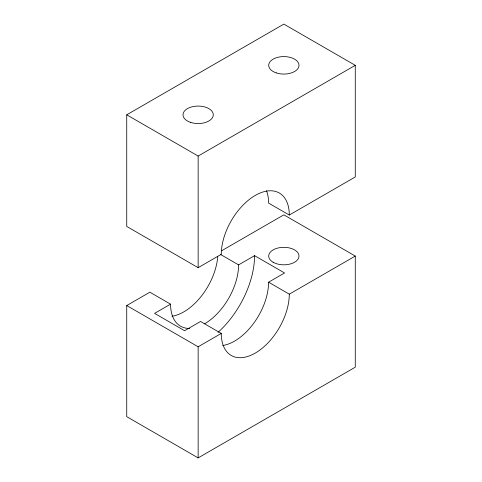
<?xml version="1.0" encoding="UTF-8"?>
<svg xmlns="http://www.w3.org/2000/svg" width="482" height="482" viewBox="0 0 482 482"><rect width="100%" height="100%" fill="white"/><g stroke="black" fill="none" stroke-linecap="round" stroke-linejoin="round"><path stroke-width="0.72" d="M289.296 215.044A48.104 27.769 -60 0 0 255.285 195.409A48.104 27.769 -60 0 0 221.268 254.321L198.15 267.673L126.73 226.438L126.73 114.812L283.85 24.1L355.27 65.335L355.27 176.96L289.296 215.044L268.588 203.091A48.104 27.769 -60 0 0 266.444 190.607M126.73 114.812L198.15 156.048L355.27 65.335M221.756 250.688L283.85 214.839L355.27 256.069L355.27 367.188L198.15 457.9L126.73 416.665L126.73 305.552L149.854 292.2L170.562 304.16A48.104 27.769 -60 0 0 189.703 328.429M170.562 304.16L154.583 313.384L184.582 330.7L200.56 321.476L221.268 333.436A48.104 27.769 -60 0 0 255.285 353.071A48.104 27.769 -60 0 0 289.296 294.159L355.27 256.069M204.579 323.796A48.104 27.769 -60 0 0 238.59 264.883L254.568 255.659L284.567 272.975L268.588 282.199A48.104 27.769 -60 0 1 222.69 345.498M126.73 305.552L198.15 346.781L221.268 333.436M220.467 254.424L238.59 264.883M268.588 282.199L289.296 294.159M198.15 156.048L198.15 267.673M198.15 346.781L198.15 457.9M254.568 255.659A70.703 40.819 -60 0 1 218.039 332.345M217.75 256.412A48.104 27.769 -60 0 1 171.984 316.222M276.276 72.909A15.153 8.748 0 0 0 299.003 65.335A15.153 8.748 0 0 0 276.276 57.756A15.153 8.748 0 0 0 276.276 72.909M190.571 122.386A15.153 8.748 0 0 0 213.297 114.812A15.153 8.748 0 0 0 190.571 107.239A15.153 8.748 0 0 0 190.571 122.386M273.137 262.256A15.153 8.748 0 0 0 298.485 258.334A15.153 8.748 0 0 0 279.928 247.621A15.153 8.748 0 0 0 273.137 262.256"/></g></svg>
